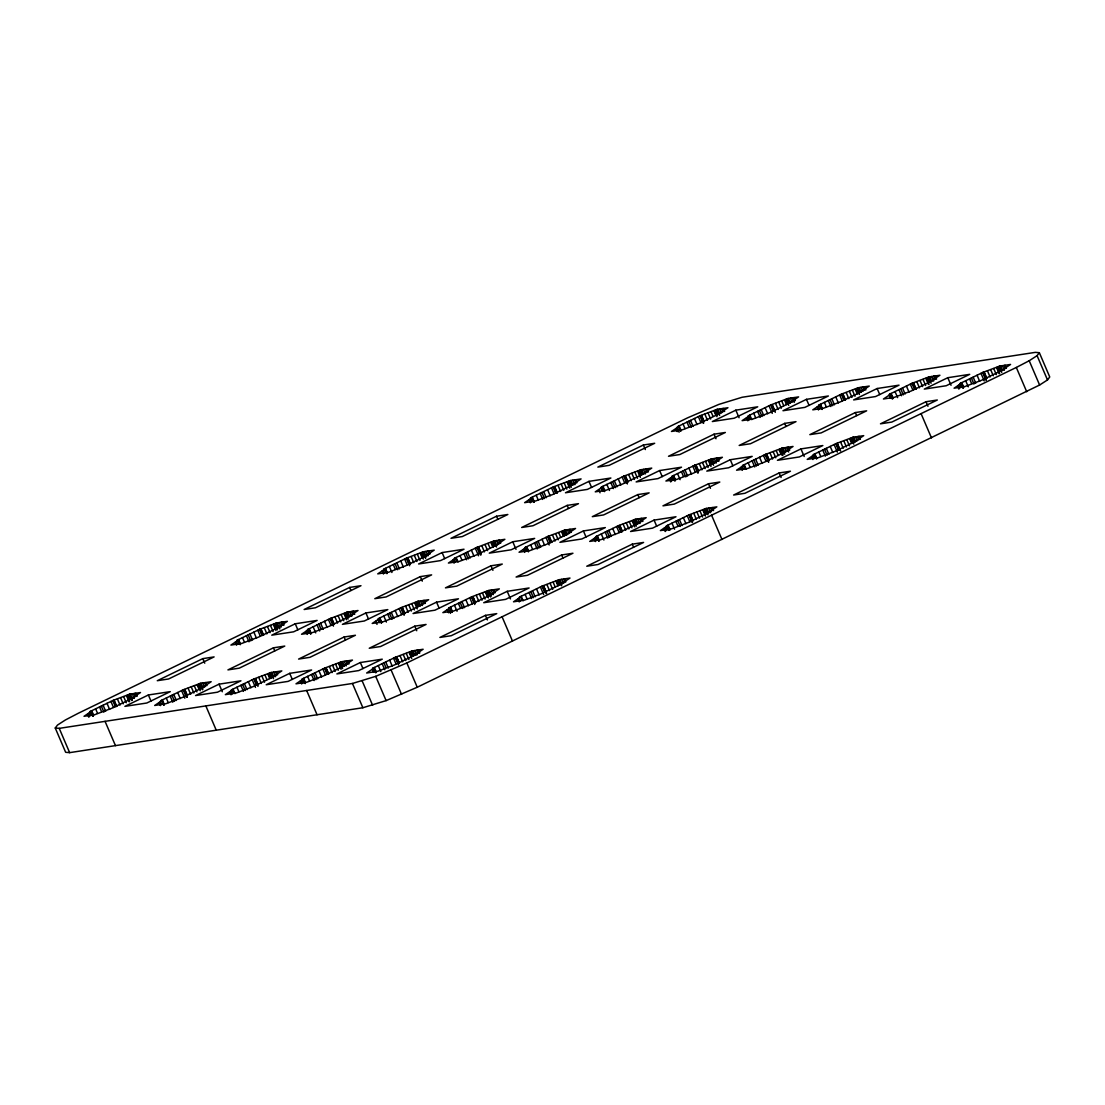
<?xml version="1.0" encoding="UTF-8"?>
<svg xmlns="http://www.w3.org/2000/svg" width="1105" height="1105" viewBox="0 0 1105 1105"><rect width="100%" height="100%" fill="white"/><g stroke="black" fill="none" stroke-linecap="round" stroke-linejoin="round"><path stroke-width="1.5" d="M91.397 711.385L84.035 716.289L94.975 714.604L111.84 708.25L134.603 697.214L133.139 697.435L140.501 692.531L129.561 694.216L112.696 700.57L89.933 711.606L91.397 711.385L93.345 715.93M379.568 618.538L372.205 623.441L383.145 621.77L400.01 615.402L422.773 604.366L421.309 604.601L428.671 599.697L417.731 601.369L400.866 607.722L378.103 618.759L379.568 618.538L381.515 623.096M602.639 486.946L595.264 491.849L606.217 490.178L623.068 483.81L645.831 472.774L644.367 473.009L651.743 468.092L640.79 469.777L623.924 476.131L601.161 487.167L602.639 486.946L604.587 491.49M673.29 476.131L665.914 481.034L676.868 479.349L693.733 472.995L716.496 461.959L715.018 462.18L722.394 457.277L711.44 458.962L694.589 465.316L671.826 476.352L673.29 476.131L675.238 480.675M667.738 525.69L660.376 530.593L671.315 528.922L688.18 522.568L710.943 511.532L709.479 511.753L716.841 506.85L705.902 508.521L689.037 514.889L666.274 525.925L667.738 525.69L669.699 530.248M961.461 383.283L954.085 388.187L965.038 386.515L981.903 380.148L1004.666 369.111L1003.188 369.346L1010.564 364.443L999.611 366.114L982.759 372.468L959.996 383.504L961.461 383.283L963.408 387.841M55.25 728.015L57.501 725.06L65.388 719.977L78.289 713.264L687.752 417.759L718.885 404.389L742.132 397.261L1035.357 352.357L1039.349 352.702L1049.75 376.985L1047.499 379.94L1039.612 385.023L417.248 687.241L386.115 700.611L362.868 707.739L69.643 752.643L65.651 752.298L55.25 728.015L59.242 728.361L352.454 683.47L375.7 676.343L406.833 662.959L1016.31 367.454L1029.211 360.741L1037.084 355.658L1039.349 352.702M162.062 700.556L154.686 705.473L165.64 703.788L182.491 697.435L205.254 686.398L203.79 686.619L211.166 681.716L200.212 683.387L183.347 689.755L160.584 700.791L162.062 700.556L164.01 705.114M238.266 640.182L230.89 645.085L241.843 643.4L258.694 637.046L281.457 626.01L279.993 626.231L287.369 621.328L276.416 623.013L259.551 629.367L236.788 640.403L238.266 640.182L240.213 644.726M232.713 689.741L225.337 694.644L236.29 692.973L253.156 686.619L275.918 675.583L274.441 675.804L281.816 670.901L270.863 672.572L254.012 678.926L231.249 689.962L232.713 689.741L234.011 692.78M308.917 629.353L301.541 634.256L312.494 632.585L329.359 626.231L352.122 615.195L350.644 615.416L358.02 610.513L347.067 612.184L330.215 618.538L307.452 629.588L308.917 629.353L310.864 633.911M385.12 568.965L377.744 573.868L388.698 572.197L405.563 565.843L428.326 554.807L426.848 555.028L434.224 550.124L423.27 551.796L406.419 558.163L383.656 569.199L385.12 568.965L387.068 573.523M303.364 678.926L296.002 683.829L306.941 682.158L323.806 675.79L346.569 664.754L345.105 664.989L352.467 660.086L341.528 661.757L324.663 668.111L301.9 679.147L303.364 678.926L305.312 683.484M455.771 558.149L448.409 563.053L459.349 561.381L476.214 555.028L498.977 543.978L497.512 544.213L504.875 539.309L493.935 540.98L477.07 547.334L454.307 558.37L455.771 558.149L457.069 561.188M531.975 497.761L524.613 502.665L535.552 500.993L552.417 494.639L575.18 483.603L573.716 483.824L581.078 478.921L570.139 480.592L553.274 486.946L530.51 497.982L531.975 497.761L533.922 502.319M450.232 607.722L442.856 612.626L453.81 610.941L470.661 604.587L493.424 593.551L491.96 593.772L499.336 588.868L488.382 590.553L471.517 596.907L448.754 607.943L450.232 607.722L452.18 612.267M526.436 547.334L519.06 552.238L530.013 550.566L546.865 544.199L569.628 533.163L568.163 533.384L575.539 528.48L564.586 530.165L547.721 536.519L524.958 547.555L526.436 547.334L528.383 551.878M678.843 426.558L671.467 431.461L682.42 429.79L699.272 423.422L722.035 412.386L720.57 412.621L727.946 407.717L716.993 409.389L700.128 415.742L677.365 426.779L678.843 426.558L680.791 431.116M520.883 596.907L513.507 601.811L524.461 600.126L541.326 593.772L564.089 582.736L562.611 582.957L569.987 578.053L559.033 579.738L542.182 586.092L519.419 597.128L520.883 596.907L522.182 599.932M597.087 536.519L589.711 541.422L600.664 539.737L617.529 533.384L640.292 522.347L638.814 522.568L646.19 517.665L635.237 519.35L618.386 525.704L595.623 536.74L597.087 536.519L599.034 541.063M749.494 415.742L742.118 420.646L753.071 418.961L769.936 412.607L792.699 401.571L791.221 401.792L798.597 396.888L787.644 398.574L770.793 404.927L748.03 415.963L749.494 415.742L750.792 418.767M743.941 465.302L736.579 470.205L747.519 468.534L764.384 462.18L787.147 451.144L785.683 451.365L793.045 446.461L782.105 448.133L765.24 454.5L742.477 465.537L743.941 465.302L745.24 468.34M820.145 404.913L812.783 409.831L823.722 408.146L840.587 401.792L863.35 390.756L861.886 390.977L869.248 386.073L858.309 387.745L841.444 394.112L818.681 405.148L820.145 404.913L822.092 409.472M814.606 454.487L807.23 459.39L818.183 457.719L835.035 451.365L857.798 440.329L856.334 440.55L863.709 435.646L852.756 437.318L835.891 443.671L813.128 454.708L814.606 454.487L816.554 459.045M374.029 668.111L366.653 673.014L377.606 671.329L394.457 664.975L417.22 653.939L415.756 654.16L423.132 649.257L412.179 650.942L395.314 657.295L372.551 668.332L374.029 668.111L375.976 672.655M890.81 394.098L883.434 399.002L894.387 397.33L911.238 390.977L934.001 379.94L932.537 380.161L939.913 375.258L928.96 376.929L912.095 383.283L889.332 394.319L890.81 394.098L892.757 398.656M202.809 658.635L157.283 680.708L168.582 678.981L214.108 656.909L202.809 658.635L204.757 663.193M349.663 587.432L304.137 609.504L315.45 607.778L360.976 585.705L349.663 587.432L350.962 590.471M496.532 516.228L451.006 538.301L462.304 536.56L507.83 514.488L496.532 516.228L497.83 519.253M643.386 445.011L597.86 467.097L609.159 465.357L654.685 443.285L643.386 445.011L645.334 449.569M148.388 694.976L124.893 706.371L146.799 703.015L170.294 691.633L148.388 694.976L150.998 701.053M295.256 623.773L271.761 635.168L293.654 631.811L317.149 620.416L295.256 623.773L297.853 629.85M442.111 552.569L418.615 563.964L440.522 560.608L464.017 549.213L442.111 552.569L444.707 558.633M588.965 481.366L565.47 492.761L587.377 489.405L610.872 478.009L588.965 481.366L591.576 487.429M735.833 410.162L712.338 421.544L734.231 418.201L757.726 406.806L735.833 410.162L739.079 417.745M273.46 647.82L227.934 669.892L239.246 668.166L284.772 646.08L273.46 647.82L274.758 650.859M420.328 576.617L374.802 598.689L386.101 596.949L431.627 574.876L420.328 576.617L422.276 581.161M567.183 505.399L521.657 527.486L532.955 525.745L578.481 503.673L567.183 505.399L568.481 508.438M714.037 434.196L668.511 456.268L679.824 454.542L725.35 432.469L714.037 434.196L715.999 438.754M219.052 684.161L195.557 695.556L217.45 692.2L240.945 680.804L219.052 684.161L222.298 691.744M365.907 612.957L342.412 624.353L364.319 620.996L387.814 609.601L365.907 612.957L368.504 619.021M512.761 541.754L489.266 553.149L511.173 549.793L534.668 538.397L512.761 541.754L516.021 549.337M659.63 470.55L636.135 481.932L658.028 478.589L681.523 467.194L659.63 470.55L662.226 476.614M806.484 399.333L782.989 410.729L804.896 407.372L828.391 395.991L806.484 399.333L809.081 405.411M344.125 637.005L298.599 659.077L309.897 657.337L355.423 635.265L344.125 637.005L345.423 640.03M490.979 565.788L445.453 587.86L456.752 586.133L502.278 564.061L490.979 565.788L492.927 570.346M637.834 494.584L592.308 516.657L603.62 514.93L649.146 492.858L637.834 494.584L639.132 497.623M784.702 423.381L739.176 445.453L750.475 443.727L796.001 421.654L784.702 423.381L786 426.42M289.703 673.346L266.208 684.741L288.115 681.384L311.61 669.989L289.703 673.346L292.3 679.409M436.558 602.142L413.063 613.537L434.969 610.181L458.465 598.786L436.558 602.142L439.168 608.206M583.426 530.939L559.931 542.32L581.824 538.978L605.319 527.582L583.426 530.939L586.023 537.002M730.281 459.721L706.786 471.117L728.692 467.76L752.187 456.379L730.281 459.721L732.877 465.799M877.135 388.518L853.64 399.913L875.547 396.557L899.042 385.162L877.135 388.518L879.746 394.596M414.776 626.176L369.25 648.248L380.548 646.522L426.074 624.449L414.776 626.176L416.723 630.734M561.63 554.972L516.104 577.045L527.417 575.318L572.943 553.246L561.63 554.972L562.928 558.011M708.498 483.769L662.972 505.841L674.271 504.115L719.797 482.042L708.498 483.769L710.446 488.313M855.353 412.566L809.827 434.638L821.126 432.911L866.652 410.825L855.353 412.566L856.651 415.591M360.354 662.53L336.859 673.926L358.766 670.569L382.261 659.174L360.354 662.53L362.965 668.594M507.223 591.313L483.728 602.708L505.62 599.366L529.115 587.971L507.223 591.313L510.469 598.91M654.077 520.11L630.582 531.505L652.489 528.149L675.984 516.753L654.077 520.11L656.674 526.187M800.932 448.906L777.437 460.302L799.343 456.945L822.838 445.55L800.932 448.906L804.191 456.489M947.8 377.703L924.305 389.098L946.198 385.742L969.707 374.346L947.8 377.703L951.046 385.286M485.427 615.361L439.901 637.433L451.213 635.707L496.739 613.634L485.427 615.361L487.388 619.919M632.295 544.157L586.769 566.23L598.067 564.503L643.593 542.431L632.295 544.157L633.593 547.196M779.149 472.954L733.623 495.026L744.922 493.286L790.448 471.213L779.149 472.954L781.097 477.498M926.004 401.737L880.478 423.823L891.79 422.082L937.316 400.01L926.004 401.737L927.965 406.295M1037.084 355.658L1047.499 379.94M1029.211 360.741L1039.612 385.023M1016.31 367.454L1026.711 391.736M1005.094 365.272L1006.393 368.31M1004.238 365.41L1005.536 368.435M1002.359 365.7L1004.307 370.244M1000.467 365.976L1002.415 370.534M999.611 366.114L1001.572 370.658M999.141 366.349L1001.738 372.413M998.091 366.846L1000.039 371.404M997.042 367.357L999.652 373.435M996.572 367.592L999.169 373.656M993.713 368.573L996.323 374.65M990.674 369.692L993.285 375.769M987.497 370.921L990.108 376.985M984.223 372.247L986.82 378.311M983.989 372.274L986.599 378.352M983.491 372.357L986.088 378.421M982.98 372.44L986.24 380.023M982.759 372.468L986.005 380.051M980.978 373.338L984.237 380.921M977.069 375.23L979.665 381.294M973.16 377.123L975.756 383.2M971.378 377.993L973.975 384.057M969.596 378.849L971.544 383.407M965.687 380.742L968.284 386.819M961.778 382.648L963.726 387.192M961.226 383.325L963.187 387.869M960.728 383.394L962.676 387.952M959.775 384.36L961.074 387.399M958.491 385.3L959.789 388.338M957.607 386.087L958.905 389.126M935.286 375.962L936.584 379.001M934.429 376.087L935.742 379.126M933.573 376.225L934.885 379.264M931.695 376.515L933.642 381.059M929.816 376.805L931.764 381.349M928.96 376.929L930.907 381.487M928.476 377.164L931.087 383.228M927.44 377.675L929.388 382.22M926.391 378.172L928.987 384.25M925.907 378.407L928.518 384.485M923.062 379.402L925.659 385.465M920.023 380.507L922.62 386.584M916.846 381.736L919.443 387.814M913.573 383.062L916.169 389.14M913.338 383.104L915.935 389.167M912.841 383.173L915.437 389.25M912.329 383.255L914.926 389.319M912.095 383.283L914.705 389.361M910.327 384.153L912.923 390.217M921.073 413.629L931.487 437.912M906.404 386.046L909.014 392.123M902.495 387.952L905.106 394.015M900.713 388.808L903.324 394.872M898.945 389.664L901.542 395.742M895.022 391.571L897.633 397.634M891.113 393.463L893.061 398.021M890.575 394.14L892.522 398.684M890.077 394.209L892.025 398.767M889.124 395.176L890.423 398.214M864.635 386.778L865.933 389.816M863.779 386.916L865.077 389.941M862.922 387.04L864.221 390.079M861.044 387.33L862.342 390.369M859.165 387.62L861.113 392.178M858.309 387.745L860.256 392.303M857.825 387.979L859.773 392.537M856.776 388.49L859.386 394.554M855.726 389.001L857.687 393.546M855.256 389.222L857.204 393.781M852.411 390.217L855.008 396.281M849.372 391.336L851.969 397.399M846.195 392.565L848.792 398.629M842.908 393.877L845.518 399.955M842.687 393.919L845.284 399.982M842.176 394.002L844.786 400.065M841.679 394.071L844.275 400.148M841.444 394.112L844.04 400.176M859.082 436.351L860.381 439.389M858.226 436.475L859.538 439.514M839.662 394.968L842.272 401.046M857.37 436.613L858.682 439.652M855.491 436.903L856.789 439.928M853.613 437.193L855.56 441.738M835.753 396.861L838.35 402.938M852.756 437.318L854.704 441.876M852.273 437.552L854.234 442.097M851.237 438.063L853.833 444.127M850.187 438.561L852.135 443.119M849.704 438.796L851.665 443.354M831.844 398.767L834.441 404.831M830.062 399.623L832.659 405.701M846.858 439.79L849.455 445.854M828.28 400.493L830.891 406.557M843.819 440.895L846.416 446.973M824.371 402.386L826.319 406.944M840.643 442.124L843.239 448.202M837.369 443.45L840.615 451.033M820.463 404.278L822.41 408.836M837.134 443.492L839.731 449.555M836.637 443.561L839.234 449.638M819.924 404.955L821.222 407.994M836.126 443.644L838.723 449.707M835.891 443.671L838.502 449.749M818.473 406.005L819.772 409.03M834.123 444.541L837.369 452.125M817.175 406.944L818.473 409.969M830.2 446.434L832.811 452.511M826.291 448.326L828.902 454.404M824.51 449.196L827.12 455.26M822.742 450.053L825.338 456.13M818.819 451.959L820.78 456.503M793.984 397.593L795.282 400.632M793.128 397.731L794.426 400.77M792.271 397.855L794.219 402.413M814.91 453.851L816.857 458.409M790.379 398.145L791.691 401.184M814.371 454.528L815.67 457.553M788.5 398.435L790.448 402.994M812.921 455.564L814.219 458.603M787.644 398.574L789.592 403.118M787.174 398.795L789.122 403.353M811.636 456.503L812.935 459.542M786.125 399.306L788.721 405.383M785.075 399.817L787.022 404.361M784.605 400.051L786.553 404.596M781.746 401.032L783.694 405.59M778.707 402.151L781.318 408.215M775.53 403.38L778.141 409.444M772.257 404.706L774.854 410.77M772.022 404.734L775.282 412.317M771.525 404.817L774.122 410.88M771.014 404.886L773.624 410.963M770.793 404.927L773.389 410.991M788.431 447.166L789.73 450.205M787.575 447.304L788.873 450.329M769.011 405.784L772.257 413.38M786.719 447.428L788.666 451.986M784.84 447.718L786.138 450.757M782.962 448.008L784.909 452.553M765.102 407.69L767.699 413.753M782.105 448.133L784.702 454.21M781.622 448.368L783.569 452.926M780.572 448.879L783.183 454.942M779.522 449.39L782.133 455.453M779.053 449.611L781 454.169M761.193 409.582L763.79 415.646M759.411 410.438L762.008 416.516M776.207 450.605L778.155 455.149M757.629 411.309L760.226 417.372M773.168 451.724L775.765 457.788M753.721 413.201L755.668 417.759M769.992 452.94L772.588 459.017M749.812 415.107L751.759 419.651M766.704 454.266L769.315 460.343M766.483 454.307L769.08 460.371M765.972 454.376L768.583 460.454M749.259 415.77L750.557 418.809M765.475 454.459L768.721 462.042M765.24 454.5L768.5 462.083M747.809 416.82L749.107 419.859M763.458 455.357L766.069 461.42M746.524 417.759L747.823 420.798M759.549 457.249L762.146 463.327M755.64 459.155L758.237 465.219M753.859 460.012L756.455 466.089M752.077 460.882L754.687 466.945M748.168 462.774L750.115 467.318M723.319 408.422L724.618 411.447M722.463 408.546L723.775 411.585M721.606 408.684L722.919 411.709M744.259 464.666L746.207 469.224M719.728 408.974L721.026 411.999M743.72 465.343L745.019 468.382M717.849 409.251L719.797 413.809M742.27 466.393L743.568 469.418M716.993 409.389L719.59 415.452M716.51 409.624L718.471 414.168M740.972 467.332L742.27 470.357M715.474 410.121L717.421 414.679M714.424 410.632L717.021 416.709M713.941 410.867L715.902 415.411M711.095 411.847L713.043 416.405M708.056 412.966L710.653 419.044M704.88 414.195L707.476 420.259M701.606 415.521L704.203 421.585M701.371 415.549L703.968 421.627M700.874 415.632L703.471 421.696M700.363 415.715L703.609 423.298M700.128 415.742L703.388 423.326M717.78 457.981L719.079 461.02M716.924 458.119L718.222 461.158M698.36 416.613L700.957 422.676M716.068 458.244L717.366 461.282M714.175 458.534L716.137 463.092M712.297 458.824L714.244 463.382M694.437 418.505L697.048 424.569M711.44 458.962L713.388 463.506M710.971 459.183L713.568 465.26M709.921 459.694L711.869 464.252M708.871 460.205L710.819 464.749M708.402 460.44L710.998 466.503M690.528 420.397L693.139 426.475M688.746 421.267L691.357 427.331M705.543 461.42L708.139 467.484M686.979 422.124L688.926 426.682M702.504 462.539L705.114 468.603M683.056 424.016L685.017 428.574M699.327 463.769L701.937 469.832M696.053 465.095L698.65 471.158M679.147 425.922L681.094 430.467M695.819 465.122L698.429 471.2M679.257 428.105L680.556 431.143M695.321 465.205L697.918 471.269M694.81 465.274L698.07 472.871M694.589 465.316L697.835 472.899M712.228 507.554L713.526 510.593M677.158 427.635L679.105 432.193M692.807 466.172L695.404 472.249M710.515 507.817L711.813 510.855M675.859 428.574L677.172 431.613M708.636 508.107L710.584 512.665M711.579 515.206L721.979 539.489M706.758 508.397L708.706 512.941M688.898 468.078L691.495 474.142M705.902 508.521L707.849 513.079M705.418 508.756L708.015 514.82M704.368 509.267L706.33 513.811M703.319 509.778L705.28 514.322M702.849 509.999L705.446 516.076M684.99 469.97L687.586 476.034M683.208 470.827L685.804 476.904M700.004 510.993L702.6 517.057M681.426 471.697L683.373 476.241M696.965 512.112L699.562 518.176M677.517 473.589L680.114 479.667M693.788 513.328L696.385 519.405M690.501 514.654L693.111 520.731M673.608 475.482L675.556 480.04M690.28 514.695L692.876 520.759M689.769 514.764L692.379 520.842M673.705 477.678L675.017 480.716M673.207 477.761L674.506 480.786M689.271 514.847L692.517 522.43M689.037 514.889L692.296 522.472M671.605 477.208L672.904 480.247M687.255 515.745L689.865 521.809M670.321 478.147L671.619 481.186M669.437 478.935L670.735 481.96M683.346 517.637L685.943 523.715M679.437 519.543L682.034 525.607M677.655 520.4L680.252 526.463M675.873 521.27L677.835 525.814M671.964 523.162L674.561 529.226M647.116 468.81L648.414 471.835M646.259 468.934L647.571 471.973M645.403 469.073L646.715 472.097M668.055 525.055L670.003 529.613M643.524 469.363L645.472 473.907M667.517 525.731L669.464 530.276M667.655 527.32L668.953 530.359M641.646 469.639L643.593 474.197M666.066 526.781L667.365 529.806M640.79 469.777L642.737 474.321M640.306 470.012L642.267 474.556M664.768 527.707L666.066 530.745M639.27 470.509L641.218 475.067M663.884 528.494L665.182 531.533M638.22 471.02L640.168 475.578M637.737 471.255L640.348 477.319M634.892 472.236L637.488 478.313M631.853 473.354L634.45 479.432M628.676 474.584L631.273 480.647M625.402 475.91L627.999 481.973M625.168 475.937L627.764 482.015M624.67 476.02L627.267 482.084M624.159 476.103L627.405 483.686M623.924 476.131L627.184 483.714M641.577 518.369L642.875 521.408M640.72 518.507L642.019 521.546M622.156 477.001L624.753 483.065M639.864 518.632L641.162 521.671M637.972 518.922L639.933 523.48M636.093 519.212L638.041 523.77M618.234 478.893L620.844 484.957M635.237 519.35L637.198 523.894M634.767 519.571L636.715 524.129M633.718 520.082L636.314 526.146M632.668 520.593L634.615 525.137M632.198 520.828L634.795 526.892M614.325 480.786L616.935 486.863M612.543 481.656L615.154 487.719M629.339 521.809L631.936 527.872M610.775 482.512L613.372 488.576M626.3 522.927L628.911 528.991M606.852 484.404L609.463 490.482M623.123 524.157L625.734 530.22M602.943 486.31L604.891 490.855M619.85 525.483L622.447 531.546M619.615 525.51L622.226 531.588M619.118 525.593L621.714 531.657M602.405 486.974L604.352 491.532M618.607 525.662L621.217 531.74M601.907 487.056L603.206 490.095M618.386 525.704L620.982 531.767M600.954 488.023L602.253 491.062M616.604 526.56L619.201 532.638M598.772 489.75L600.07 492.789M612.695 528.466L615.292 534.53M608.786 530.359L611.383 536.422M607.004 531.215L609.601 537.292M605.222 532.085L607.819 538.149M601.313 533.977L603.91 540.055M575.608 479.75L576.907 482.788M574.752 479.888L576.05 482.926M597.404 535.87L599.352 540.428M572.873 480.178L574.821 484.722M596.852 536.547L598.813 541.105M596.355 536.629L597.653 539.654M570.995 480.468L572.943 485.012M595.402 537.596L596.7 540.621M570.139 480.592L572.086 485.15M569.655 480.827L571.603 485.371M594.117 538.536L595.415 541.561M568.605 481.338L571.216 487.402M567.556 481.835L569.517 486.393M567.086 482.07L569.683 488.134M564.227 483.065L566.837 489.128M561.202 484.17L563.799 490.247M558.025 485.399L560.622 491.476M554.738 486.725L557.348 492.802M554.517 486.766L557.113 492.83M554.006 486.835L556.616 492.913M553.508 486.918L556.105 492.982M553.274 486.946L555.87 493.023M570.056 529.323L571.368 532.361M551.492 487.816L554.102 493.88M569.199 529.461L570.512 532.486M567.321 529.737L568.619 532.776M565.442 530.027L567.39 534.585M547.583 489.708L550.18 495.786M564.586 530.165L566.534 534.71M564.102 530.4L566.064 534.944M563.067 530.897L565.014 535.455M562.017 531.408L563.964 535.966M561.533 531.643L563.495 536.187M543.674 491.601L546.271 497.678M541.892 492.471L544.489 498.535M558.688 532.624L560.636 537.182M540.11 493.327L542.721 499.405M555.649 533.743L558.246 539.806M536.201 495.233L538.149 499.778M552.472 534.972L555.069 541.036M532.292 497.126L534.24 501.684M549.199 536.298L551.796 542.362M548.964 536.326L551.561 542.403M531.754 497.803L533.701 502.347M548.467 536.408L551.063 542.472M547.956 536.491L550.552 542.555M531.243 497.872L532.541 500.91M547.721 536.519L550.331 542.583M530.303 498.838L531.602 501.877M564.517 578.896L565.815 581.934M545.953 537.375L549.199 544.972M563.661 579.02L564.959 582.059M529.005 499.778L530.303 502.816M561.768 579.31L563.08 582.349M559.89 579.6L561.837 584.158M542.03 539.281L544.641 545.345M559.033 579.738L561.644 585.802M558.564 579.959L560.511 584.517M557.514 580.47L559.462 585.028M556.464 580.981L558.412 585.526M555.995 581.202L557.942 585.76M538.121 541.174L540.732 547.251M536.339 542.044L538.95 548.108M553.135 582.197L555.083 586.755M534.571 542.9L537.168 548.964M550.097 583.316L552.707 589.379M530.649 544.793L532.61 549.351M546.92 584.545L549.53 590.609M526.74 546.699L528.687 551.243M543.646 585.871L546.243 591.935M543.411 585.899L546.671 593.482M526.201 547.362L527.499 550.401M542.914 585.982L546.16 593.565M542.403 586.051L545.014 592.128M525.704 547.445L527.002 550.483M542.182 586.092L544.779 592.156M524.751 548.412L526.049 551.45M540.4 586.948L543.646 594.531M523.452 549.351L524.765 552.39M536.491 588.855L539.088 594.918M532.582 590.747L535.179 596.811M530.801 591.603L533.397 597.681M529.019 592.473L531.615 598.537M525.11 594.366L527.057 598.924M499.405 540.138L500.703 543.177M498.548 540.276L499.847 543.315M521.201 596.258L523.148 600.816M496.67 540.566L497.968 543.591M494.791 540.856L496.739 545.4M519.198 597.985L520.496 601.01M493.935 540.98L496.532 547.044M493.452 541.215L495.399 545.76M517.913 598.924L519.212 601.949M492.402 541.726L494.363 546.271M491.352 542.224L493.313 546.782M490.882 542.458L492.83 547.016M488.023 543.453L489.985 547.997M484.998 544.558L487.595 550.635M481.821 545.787L484.418 551.865M478.534 547.113L481.145 553.177M478.313 547.155L480.91 553.218M477.802 547.224L481.062 554.807M477.305 547.307L480.551 554.89M477.07 547.334L479.667 553.412M493.852 589.711L495.164 592.75M475.288 548.204L478.548 555.787M492.996 589.849L494.308 592.874M491.117 590.125L493.065 594.683M502.071 616.783L512.471 641.066M489.239 590.415L491.186 594.973M471.379 550.097L473.976 556.16M488.382 590.553L490.979 596.617M487.899 590.774L490.51 596.852M486.863 591.286L488.811 595.844M485.813 591.797L488.41 597.86M485.33 592.031L487.291 596.576M467.47 551.989L470.067 558.066M465.688 552.859L468.285 558.923M482.484 593.012L485.081 599.09M463.907 553.716L466.517 559.793M479.446 594.131L482.042 600.195M459.998 555.622L461.945 560.166M476.269 595.36L478.866 601.424M472.995 596.686L475.592 602.75M456.089 557.514L458.036 562.058M472.76 596.714L475.357 602.791M472.263 596.797L474.86 602.86M455.55 558.191L456.848 561.216M471.752 596.866L474.349 602.943M471.517 596.907L474.777 604.49M454.1 559.227L455.398 562.265M469.749 597.764L472.346 603.841M452.801 560.166L454.1 563.205M465.827 599.67L468.437 605.733M461.918 601.562L464.528 607.64M460.136 602.432L462.746 608.496M458.368 603.289L460.315 607.847M454.445 605.181L457.056 611.258M428.754 550.967L430.052 553.992M427.897 551.091L429.196 554.13M450.536 607.087L452.484 611.631M426.005 551.381L427.966 555.939M449.997 607.75L451.945 612.308M424.127 551.671L426.074 556.216M448.547 608.8L450.495 613.358M423.27 551.796L425.881 557.873M422.801 552.03L425.397 558.094M447.249 609.739L448.561 612.778M421.751 552.541L423.698 557.086M420.701 553.053L423.298 559.116M420.232 553.274L422.179 557.832M417.372 554.268L419.969 560.332M414.334 555.387L416.944 561.451M411.157 556.602L413.753 562.68M407.883 557.928L410.48 564.006M407.648 557.97L410.259 564.033M407.151 558.039L409.748 564.116M406.64 558.122L409.251 564.185M406.419 558.163L409.665 565.746M424.058 600.402L425.356 603.441M423.201 600.526L424.5 603.565M404.637 559.02L407.234 565.083M422.345 600.664L423.643 603.703M420.466 600.954L422.414 605.499M418.588 601.244L420.535 605.789M400.728 560.912L403.325 566.989M417.731 601.369L419.679 605.927M417.248 601.603L419.196 606.148M416.198 602.101L418.16 606.659M415.149 602.612L417.11 607.17M414.679 602.847L417.276 608.91M396.819 562.818L399.416 568.882M395.038 563.674L397.634 569.738M411.82 603.827L414.43 609.905M393.256 564.531L395.203 569.089M408.795 604.946L411.392 611.024M389.347 566.437L391.944 572.501M405.618 606.175L408.215 612.253M385.438 568.329L387.385 572.887M402.33 607.501L404.941 613.565M402.11 607.543L404.706 613.607M401.598 607.612L404.209 613.689M384.885 569.006L386.847 573.55M401.101 607.695L403.698 613.758M400.866 607.722L404.126 615.319M418.505 649.975L419.803 653M383.435 570.056L384.733 573.081M417.649 650.099L418.961 653.138M399.085 608.593L401.695 614.656M416.792 650.223L418.104 653.262M382.15 570.981L383.449 574.02M414.914 650.514L416.861 655.072M413.035 650.804L414.983 655.362M395.176 610.485L397.772 616.549M412.179 650.942L414.126 655.486M411.695 651.163L413.657 655.721M410.659 651.674L412.607 656.232M409.61 652.185L411.557 656.743M409.126 652.42L411.737 658.483M391.267 612.377L393.863 618.455M389.485 613.247L392.082 619.311M406.281 653.4L408.878 659.478M387.703 614.104L389.664 618.662M403.242 654.519L405.839 660.583M406.833 662.959L417.248 687.241M383.794 616.01L386.391 622.074M400.065 655.748L402.662 661.812M379.885 617.902L381.833 622.447M396.792 657.074L399.388 663.138M396.557 657.102L399.154 663.18M396.06 657.185L398.656 663.249M379.346 618.579L381.294 623.123M395.549 657.254L398.145 663.332M395.314 657.295L398.574 664.879M377.896 619.615L379.195 622.654M393.546 658.152L396.143 664.229M375.714 621.341L377.012 624.38M389.623 660.058L392.234 666.122M391.156 670.1L401.571 694.382M385.714 661.95L388.325 668.014M383.932 662.807L385.894 667.365M382.164 663.677L384.761 669.74M378.241 665.569L380.852 671.647M353.407 611.217L354.705 614.256M352.55 611.355L353.849 614.38M351.694 611.479L352.992 614.518M374.333 667.475L376.28 672.02M349.802 611.769L351.763 616.314M373.794 668.138L375.741 672.696M373.297 668.221L374.595 671.26M375.7 676.343L386.115 700.611M347.923 612.06L349.871 616.604M372.344 669.188L373.642 672.227M347.067 612.184L349.014 616.742M346.597 612.419L348.545 616.977M345.547 612.93L348.144 618.993M344.498 613.427L346.445 617.985M344.028 613.662L346.625 619.739M341.169 614.656L343.766 620.72M338.13 615.761L340.741 621.839M334.953 616.991L337.564 623.068M362.219 681.012L372.62 705.294M331.68 618.317L334.276 624.394M331.445 618.358L334.055 624.422M330.947 618.427L333.544 624.505M330.436 618.51L333.047 624.574M330.215 618.538L333.461 626.134M347.854 660.79L349.152 663.815M346.998 660.914L348.296 663.953M328.434 619.408L331.03 625.471M346.141 661.052L347.44 664.077M344.263 661.343L346.21 665.887M352.454 683.47L362.868 707.739M342.384 661.619L344.332 666.177M324.525 621.3L327.121 627.378M341.528 661.757L343.475 666.315M341.044 661.992L342.992 666.536M339.995 662.489L342.605 668.566M338.945 663L340.906 667.558M338.475 663.235L341.072 669.298M320.616 623.206L323.213 629.27M318.834 624.063L320.782 628.621M335.616 664.216L338.227 670.293M317.052 624.919L319.649 630.996M332.591 665.334L335.188 671.412M313.143 626.825L315.74 632.889M329.414 666.564L332.011 672.627M326.127 667.89L328.738 673.953M309.234 628.717L311.182 633.276M325.906 667.917L328.503 673.995M308.682 629.394L310.643 633.938M325.395 668L328.005 674.064M308.185 629.463L309.483 632.502M324.898 668.083L327.494 674.147M324.663 668.111L327.26 674.188M307.231 630.43L308.53 633.469M322.881 668.981L325.492 675.045M305.947 631.369L307.245 634.408M318.972 670.873L321.569 676.937M315.063 672.765L317.66 678.843M313.281 673.636L315.878 679.699M311.5 674.492L314.11 680.57M307.591 676.384L309.538 680.942M282.742 622.032L284.04 625.071M281.886 622.17L283.184 625.209M281.029 622.295L282.341 625.333M303.682 678.29L305.629 682.835M279.151 622.585L281.098 627.143M303.143 678.967L305.091 683.512M302.632 679.036L303.93 682.075M306.651 690.487L317.052 714.755M277.272 622.875L279.869 628.938M301.693 680.003L302.991 683.042M276.416 623.013L278.363 627.557M275.932 623.234L277.894 627.792M300.394 680.942L301.693 683.981M274.896 623.745L277.493 629.809M273.847 624.256L275.794 628.8M273.363 624.477L275.974 630.554M270.518 625.471L273.115 631.535M267.479 626.59L270.076 632.654M264.302 627.82L266.899 633.883M261.029 629.132L263.625 635.209M260.794 629.173L263.391 635.237M260.283 629.256L262.893 635.32M259.786 629.325L262.382 635.403M259.551 629.367L262.161 635.43M276.347 671.743L277.645 674.768M257.783 630.223L260.379 636.3M275.49 671.868L276.789 674.906M273.598 672.158L275.559 676.702M271.72 672.448L273.667 676.992M253.86 632.129L256.471 638.193M270.863 672.572L273.474 678.65M270.394 672.807L272.341 677.351M269.344 673.318L271.291 677.862M268.294 673.815L270.242 678.373M267.824 674.05L269.772 678.608M249.951 634.021L252.562 640.085M248.169 634.878L250.78 640.955M264.965 675.045L266.913 679.589M246.401 635.748L248.998 641.812M261.926 676.149L264.537 682.227M242.478 637.64L244.44 642.198M258.75 677.379L261.36 683.456M238.57 639.533L240.517 644.091M255.476 678.705L258.073 684.782M255.241 678.746L257.852 684.81M254.744 678.815L257.99 686.412M238.031 640.209L239.329 643.248M254.233 678.898L256.843 684.962M254.012 678.926L256.609 685.003M236.581 641.259L237.879 644.284M252.23 679.796L255.476 687.379M235.282 642.198L236.594 645.223M248.321 681.688L250.918 687.766M244.412 683.594L247.009 689.658M242.63 684.451L245.227 690.515M240.849 685.307L243.445 691.385M236.94 687.213L238.887 691.758M233.031 689.106L234.978 693.664M232.478 689.782L233.777 692.807M231.028 690.818L232.326 693.857M229.743 691.758L231.042 694.796M205.682 682.559L206.98 685.583M204.826 682.683L206.138 685.722M202.947 682.973L204.245 686.012M201.069 683.263L203.016 687.821M200.212 683.387L202.809 689.465M199.729 683.622L202.339 689.7M198.693 684.133L200.64 688.677M197.643 684.644L200.24 690.708M197.16 684.865L199.121 689.423M205.848 705.915L216.249 730.198M194.314 685.86L196.911 691.923M191.275 686.979L193.872 693.042M188.099 688.208L190.695 694.272M184.825 689.52L187.422 695.598M184.59 689.561L187.187 695.625M184.079 689.644L187.339 697.227M183.582 689.713L186.828 697.296M183.347 689.755L186.607 697.338M181.579 690.611L184.825 698.194M177.656 692.504L180.267 698.581M173.747 694.41L176.358 700.473M171.966 695.266L174.576 701.344M170.198 696.136L172.794 702.2M166.275 698.029L168.236 702.587M162.366 699.921L164.314 704.479M161.827 700.598L163.775 705.156M160.377 701.647L161.675 704.672M159.079 702.587L160.391 705.612M135.887 693.249L137.186 696.274M135.031 693.374L136.329 696.412M134.175 693.498L135.473 696.537M132.296 693.788L134.244 698.346M130.404 694.078L132.365 698.636M129.561 694.216L132.158 700.28M129.078 694.437L131.675 700.515M128.028 694.948L129.989 699.506M126.978 695.459L129.589 701.523M126.509 695.694L129.105 701.758M123.65 696.675L126.26 702.752M120.625 697.794L123.221 703.857M117.434 699.023L120.044 705.087M114.16 700.349L116.771 706.413M113.939 700.377L116.536 706.454M113.428 700.46L116.025 706.523M112.696 700.57L115.528 706.606M110.914 701.426L113.525 707.504M107.005 703.332L109.602 709.396M103.097 705.225L105.693 711.289M101.315 706.081L103.911 712.159M99.533 706.951L101.494 711.496M105.058 721.344L115.459 745.626M95.624 708.844L97.572 713.402M91.715 710.75L93.663 715.294M91.176 711.413L93.124 715.971M91.314 713.015L92.613 716.04M89.726 712.463L91.024 715.501M88.428 713.402L89.726 716.441M87.544 714.189L88.842 717.228M59.242 728.361L69.643 752.643"/></g></svg>
